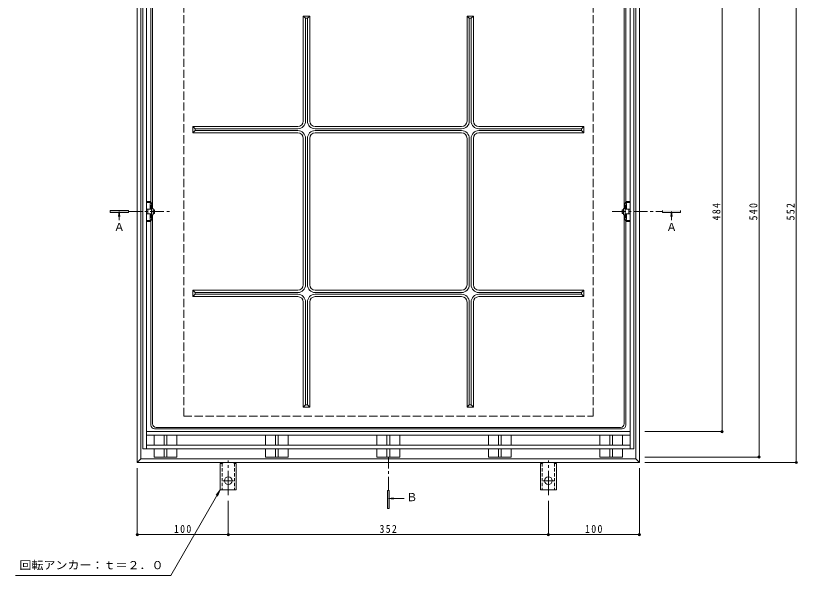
# Model space of a CAD drawing. Units: millimetres at full size, sheet at 1:3. Extents: x -978 to 1153, y -824 to 816.
# Drawn here: x -962 to -103, y -192 to 424 of the extents above; entities that cross this region are included whole.
import ezdxf
from ezdxf.enums import TextEntityAlignment as Align

# ---------------------------------------------------------------- set-up
doc = ezdxf.new("R2010")
doc.units = ezdxf.units.MM
doc.header["$LTSCALE"] = 3
doc.header["$PDMODE"] = 32
doc.header["$PDSIZE"] = 2.4
for name, pattern in [('CHAIN1', [8, 5, -1, 1, -1]), ('CHAIN2', [12, 9, -1, 1, -1]), ('DASHED1', [1.8, 1.2, -0.6]), ('DASHED3', [4, 3, -1])]:
    doc.linetypes.add(name, pattern=pattern)
for name, color, linetype, lineweight in [('0-0_通り芯', 3, 'Continuous', 9), ('0-1_躯体', 2, 'Continuous', 9), ('0-2_仕上', 3, 'Continuous', 9), ('0-4_その他', 2, 'Continuous', 9), ('0-5_寸法', 7, 'Continuous', 9)]:
    doc.layers.add(name, color=color, linetype=linetype, lineweight=lineweight)
doc.styles.add('ＭＳ ゴシック', font='')
doc.styles.get('ＭＳ ゴシック').set_extended_font_data('MS Gothic')

msp = doc.modelspace()

# ---------------------------------------------------------------- linework, layer by layer
at = {"layer": '0-0_通り芯'}
for p, q in [((-813.437, 443.225), (-813.437, 219.24)), ((-811.794, 441.582), (-811.794, 211.74)), ((-293.111, 441.582), (-293.111, 211.74)), ((-291.468, 443.225), (-291.468, 219.241)), ((-638.953, 423.24), (-645.953, 423.24)), ((-643.453, 420.74), (-645.953, 423.24)), ((-645.953, 307.74), (-645.953, 423.24)), ((-638.953, 423.24), (-641.453, 420.74)), ((-638.953, 307.74), (-638.953, 423.24)), ((-465.953, 423.24), (-458.953, 423.24)), ((-465.953, 423.24), (-463.453, 420.74)), ((-465.953, 307.74), (-465.953, 423.24)), ((-461.453, 420.74), (-458.953, 423.24)), ((-458.953, 307.74), (-458.953, 423.24)), ((-641.453, 420.74), (-643.453, 420.74)), ((-643.453, 307.74), (-643.453, 420.74)), ((-641.453, 307.74), (-641.453, 420.74)), ((-463.453, 420.74), (-461.453, 420.74)), ((-463.453, 307.74), (-463.453, 420.74)), ((-461.453, 307.74), (-461.453, 420.74)), ((-767.453, 294.741), (-767.453, 301.74)), ((-764.953, 299.24), (-767.453, 301.74)), ((-651.953, 301.74), (-767.453, 301.74)), ((-471.953, 301.74), (-632.953, 301.74)), ((-452.953, 301.74), (-337.453, 301.74)), ((-339.953, 299.24), (-337.453, 301.74)), ((-337.453, 294.741), (-337.453, 301.74)), ((-767.453, 294.741), (-764.953, 297.24)), ((-651.953, 294.741), (-767.453, 294.741)), ((-764.953, 297.24), (-764.953, 299.24)), ((-651.953, 299.24), (-764.953, 299.24)), ((-651.953, 297.24), (-764.953, 297.24)), ((-632.953, 299.24), (-471.953, 299.24)), ((-632.953, 297.24), (-471.953, 297.24)), ((-471.953, 294.741), (-632.953, 294.741)), ((-452.953, 299.24), (-339.953, 299.24)), ((-452.953, 297.24), (-339.953, 297.24)), ((-452.953, 294.741), (-337.453, 294.741)), ((-339.953, 297.24), (-339.953, 299.24)), ((-337.453, 294.741), (-339.953, 297.24)), ((-645.953, 288.74), (-645.953, 127.74)), ((-643.453, 127.74), (-643.453, 288.74)), ((-641.453, 127.74), (-641.453, 288.74)), ((-638.953, 288.74), (-638.953, 127.74)), ((-465.953, 288.74), (-465.953, 127.74)), ((-463.453, 127.74), (-463.453, 288.74)), ((-461.453, 127.74), (-461.453, 288.74)), ((-458.953, 288.74), (-458.953, 127.74)), ((-813.437, 219.24), (-818.452, 219.24)), ((-818.452, 218.24), (-813.301, 218.24)), ((-814.44, 216.448), (-814.44, 210.741)), ((-813.312, 218.344), (-813.437, 219.24)), ((-813.297, 218.136), (-813.297, 217.74)), ((-813.22, 215.24), (-813.22, 210.741)), ((-812.22, 216.24), (-812.17, 216.24)), ((-812.081, 215.733), (-812.081, 211.74)), ((-292.824, 215.733), (-292.824, 211.74)), ((-292.685, 216.24), (-292.736, 216.24)), ((-291.685, 215.24), (-291.685, 210.741)), ((-291.608, 218.136), (-291.608, 217.74)), ((-286.453, 218.24), (-291.604, 218.24)), ((-291.593, 218.344), (-291.468, 219.24)), ((-291.468, 219.24), (-286.453, 219.24)), ((-290.465, 216.448), (-290.465, 210.741)), ((-818.452, 198.241), (-813.301, 198.241)), ((-814.44, 200.033), (-814.44, 205.74)), ((-813.312, 198.137), (-813.437, 197.241)), ((-813.297, 198.345), (-813.297, 198.74)), ((-813.22, 201.241), (-813.22, 205.74)), ((-812.22, 200.241), (-812.17, 200.241)), ((-812.081, 200.748), (-812.081, 204.741)), ((-811.794, -25.101), (-811.794, 204.741)), ((-293.111, -25.101), (-293.111, 204.741)), ((-292.824, 200.748), (-292.824, 204.741)), ((-292.685, 200.241), (-292.736, 200.241)), ((-291.685, 201.241), (-291.685, 205.74)), ((-291.608, 198.345), (-291.608, 198.74)), ((-286.453, 198.241), (-291.604, 198.241)), ((-291.593, 198.137), (-291.468, 197.241)), ((-290.465, 200.033), (-290.465, 205.74)), ((-813.437, 197.241), (-818.452, 197.241)), ((-813.437, -26.744), (-813.437, 197.241)), ((-291.468, 197.241), (-286.453, 197.241)), ((-291.468, -26.744), (-291.468, 197.24)), ((-767.453, 121.74), (-767.453, 114.741)), ((-767.453, 121.74), (-764.953, 119.241)), ((-651.953, 121.74), (-767.453, 121.74)), ((-471.953, 121.74), (-632.953, 121.74)), ((-452.953, 121.74), (-337.453, 121.74)), ((-337.453, 121.74), (-339.953, 119.241)), ((-337.453, 121.74), (-337.453, 114.741)), ((-764.953, 117.241), (-767.453, 114.741)), ((-651.953, 114.741), (-767.453, 114.741)), ((-764.953, 119.241), (-764.953, 117.241)), ((-651.953, 119.241), (-764.953, 119.241)), ((-651.953, 117.241), (-764.953, 117.241)), ((-632.953, 119.241), (-471.953, 119.241)), ((-632.953, 117.241), (-471.953, 117.241)), ((-471.953, 114.741), (-632.953, 114.741)), ((-452.953, 119.241), (-339.953, 119.241)), ((-452.953, 117.241), (-339.953, 117.241)), ((-452.953, 114.741), (-337.453, 114.741)), ((-339.953, 119.241), (-339.953, 117.241)), ((-339.953, 117.241), (-337.453, 114.741)), ((-645.953, 108.741), (-645.953, -6.759)), ((-643.453, 108.741), (-643.453, -4.26)), ((-641.453, 108.741), (-641.453, -4.26)), ((-638.953, 108.741), (-638.953, -6.759)), ((-465.953, 108.741), (-465.953, -6.759)), ((-463.453, 108.741), (-463.453, -4.26)), ((-461.453, 108.741), (-461.453, -4.26)), ((-458.953, 108.741), (-458.953, -6.759)), ((-643.453, -4.26), (-645.953, -6.759)), ((-638.953, -6.759), (-645.953, -6.759)), ((-641.453, -4.26), (-643.453, -4.26)), ((-638.953, -6.759), (-641.453, -4.26)), ((-465.953, -6.759), (-463.453, -4.26)), ((-465.953, -6.759), (-458.953, -6.759)), ((-463.453, -4.26), (-461.453, -4.26)), ((-461.453, -4.26), (-458.953, -6.759)), ((-295.468, -30.744), (-809.437, -30.744)), ((-297.111, -29.101), (-807.794, -29.101))]:
    msp.add_line(p, q, dxfattribs=at)
for points in [[(-813.668, 217.421), (-813.297, 217.74), (-812.389, 216.644)], [(-291.237, 217.421), (-291.608, 217.74), (-292.516, 216.644)], [(-813.668, 199.06), (-813.297, 198.74), (-812.389, 199.837)], [(-291.237, 199.06), (-291.608, 198.74), (-292.516, 199.837)]]:
    msp.add_lwpolyline(points, dxfattribs=at)
for centre, radius, start, end in [((-651.953, 307.74), 6, 270, 0), ((-651.953, 307.74), 8.5, 270, 0), ((-632.953, 307.74), 8.5, 180, 270), ((-632.953, 307.74), 6, 180, 270), ((-471.953, 307.74), 6, 270, 0), ((-471.953, 307.74), 8.5, 270, 0), ((-452.953, 307.74), 8.5, 180, 270), ((-452.953, 307.74), 6, 180, 270), ((-651.953, 288.74), 8.5, 0, 90), ((-651.953, 288.74), 6, 0, 90), ((-632.953, 288.74), 8.5, 90, 180), ((-632.953, 288.74), 6, 90, 180), ((-471.953, 288.74), 8.5, 0, 90), ((-471.953, 288.74), 6, 0, 90), ((-452.953, 288.74), 8.5, 90, 180), ((-452.953, 288.74), 6, 90, 180), ((-813.44, 216.448), 1, 103.18176, 180), ((-814.797, 218.136), 1.5, 0, 7.96295), ((-812.22, 215.24), 1, 90, 180), ((-813.581, 215.733), 1.5, 0, 37.37219), ((-291.324, 215.733), 1.5, 142.62781, 180), ((-292.685, 215.24), 1, 0, 90), ((-290.108, 218.136), 1.5, 172.03705, 180), ((-291.465, 216.448), 1, 0, 76.81824), ((-813.44, 200.033), 1, 180, 256.81824), ((-814.797, 198.345), 1.5, 352.03705, 0), ((-812.22, 201.241), 1, 180, 270), ((-813.581, 200.748), 1.5, 322.62781, 0), ((-291.324, 200.748), 1.5, 180, 217.37219), ((-292.685, 201.241), 1, 270, 0), ((-290.108, 198.345), 1.5, 180, 187.96295), ((-291.465, 200.033), 1, 283.18176, 0), ((-651.953, 127.74), 6, 270, 0), ((-651.953, 127.74), 8.5, 270, 0), ((-632.953, 127.74), 8.5, 180, 270), ((-632.953, 127.74), 6, 180, 270), ((-471.953, 127.74), 6, 270, 0), ((-471.953, 127.74), 8.5, 270, 0), ((-452.953, 127.74), 8.5, 180, 270), ((-452.953, 127.74), 6, 180, 270), ((-651.953, 108.741), 8.5, 0, 90), ((-651.953, 108.741), 6, 0, 90), ((-632.953, 108.741), 8.5, 90, 180), ((-632.953, 108.741), 6, 90, 180), ((-471.953, 108.741), 8.5, 0, 90), ((-471.953, 108.741), 6, 0, 90), ((-452.953, 108.741), 8.5, 90, 180), ((-452.953, 108.741), 6, 90, 180), ((-807.794, -25.101), 4, 180, 270), ((-297.111, -25.101), 4, 270, 0), ((-809.437, -26.744), 4, 180, 270), ((-295.468, -26.744), 4, 270, 0)]:
    msp.add_arc(centre, radius, start, end, dxfattribs=at)
at = {"layer": '0-1_躯体'}
for p, q in [((-828.453, -67.76), (-828.453, 484.241)), ((-276.453, -67.76), (-276.453, 484.241)), ((-824.453, -63.76), (-824.453, 480.241)), ((-280.453, -63.76), (-280.453, 480.241)), ((-828.453, -67.76), (-824.453, -63.76)), ((-828.453, -67.76), (-276.453, -67.76)), ((-824.453, -63.76), (-280.453, -63.76)), ((-280.453, -63.76), (-276.453, -67.76)), ((-737.203, -68.76), (-737.203, -97.76)), ((-737.203, -68.76), (-735.953, -68.76)), ((-719.703, -68.76), (-720.953, -68.76)), ((-719.703, -68.76), (-719.703, -97.76)), ((-385.202, -68.76), (-385.202, -97.76)), ((-385.202, -68.76), (-383.952, -68.76)), ((-367.702, -68.76), (-368.952, -68.76)), ((-367.702, -68.76), (-367.702, -97.76)), ((-728.453, -97.76), (-737.203, -97.76)), ((-728.453, -97.76), (-719.703, -97.76)), ((-376.452, -97.76), (-385.202, -97.76)), ((-376.452, -97.76), (-367.702, -97.76))]:
    msp.add_line(p, q, dxfattribs=at)
at = {"layer": '0-1_躯体', "linetype": 'DASHED3'}
for p, q in [((-777.453, -16.76), (-777.453, 433.241)), ((-327.453, -16.76), (-327.453, 433.241)), ((-777.453, -16.76), (-327.453, -16.76))]:
    msp.add_line(p, q, dxfattribs=at)
at = {"layer": '0-1_躯体', "linetype": 'DASHED1'}
for p, q in [((-735.203, -68.614), (-735.203, -97.76)), ((-721.703, -68.614), (-721.703, -97.76)), ((-383.202, -68.614), (-383.202, -97.76)), ((-369.702, -68.614), (-369.702, -97.76))]:
    msp.add_line(p, q, dxfattribs=at)
at = {"layer": '0-1_躯体', "linetype": 'CHAIN2'}
for p, q in [((-728.453, -103.707), (-728.453, -65.595)), ((-376.452, -103.707), (-376.452, -65.595)), ((-728.453, -87.76), (-734.229, -87.76)), ((-728.453, -87.76), (-722.677, -87.76)), ((-376.452, -87.76), (-382.229, -87.76)), ((-376.452, -87.76), (-370.676, -87.76))]:
    msp.add_line(p, q, dxfattribs=at)
at = {"layer": '0-1_躯体'}
for centre in [(-728.453, -87.76), (-376.452, -87.76)]:
    msp.add_circle(centre, 4.25, dxfattribs=at)
for centre, start, end in [((-735.953, -66.76), 270, 329.99949), ((-720.953, -66.76), 210.00051, 270), ((-383.952, -66.76), 270, 329.99949), ((-368.952, -66.76), 210.00051, 270)]:
    msp.add_arc(centre, 2, start, end, dxfattribs=at)
at = {"layer": '0-2_仕上'}
for p, q in [((-822.453, 469.241), (-822.453, -52.76)), ((-818.452, 469.241), (-818.452, -52.76)), ((-286.453, 469.241), (-286.453, -52.76)), ((-282.453, 469.241), (-282.453, -52.76)), ((-818.452, -33.76), (-286.453, -33.76)), ((-784.953, -30.744), (-784.953, -30.738)), ((-687.453, -30.744), (-687.453, -30.738)), ((-818.452, -37.76), (-286.453, -37.76)), ((-809.953, -37.759), (-809.953, -48.76)), ((-798.952, -37.759), (-798.952, -48.76)), ((-795.952, -37.759), (-795.952, -48.76)), ((-784.953, -37.759), (-784.953, -48.76)), ((-687.453, -37.759), (-687.453, -48.76)), ((-676.452, -37.759), (-676.452, -48.76)), ((-673.452, -37.759), (-673.452, -48.76)), ((-662.452, -37.759), (-662.452, -48.76)), ((-564.952, -37.759), (-564.952, -48.76)), ((-553.952, -37.759), (-553.952, -48.76)), ((-550.952, -37.759), (-550.952, -48.76)), ((-539.952, -37.759), (-539.952, -48.76)), ((-442.453, -37.759), (-442.453, -48.76)), ((-431.452, -37.759), (-431.452, -48.76)), ((-428.452, -37.759), (-428.452, -48.76)), ((-417.452, -37.759), (-417.452, -48.76)), ((-319.953, -37.759), (-319.953, -48.76)), ((-308.952, -37.759), (-308.952, -48.76)), ((-305.952, -37.759), (-305.952, -48.76)), ((-294.952, -37.759), (-294.952, -48.76)), ((-818.452, -48.76), (-286.453, -48.76)), ((-822.453, -52.76), (-282.453, -52.76)), ((-809.953, -61.76), (-809.953, -52.76)), ((-798.952, -61.76), (-798.952, -52.76)), ((-795.952, -61.76), (-795.952, -52.76)), ((-784.953, -61.76), (-784.953, -52.76)), ((-687.453, -61.76), (-687.453, -52.76)), ((-676.452, -61.76), (-676.452, -52.76)), ((-673.452, -61.76), (-673.452, -52.76)), ((-662.452, -61.76), (-662.452, -52.76)), ((-564.952, -61.76), (-564.952, -52.76)), ((-553.952, -61.76), (-553.952, -52.76)), ((-550.952, -61.76), (-550.952, -52.76)), ((-539.952, -61.76), (-539.952, -52.76)), ((-442.453, -61.76), (-442.453, -52.76)), ((-431.452, -61.76), (-431.452, -52.76)), ((-428.452, -61.76), (-428.452, -52.76)), ((-417.452, -61.76), (-417.452, -52.76)), ((-319.953, -61.76), (-319.953, -52.76)), ((-308.952, -61.76), (-308.952, -52.76)), ((-305.952, -61.76), (-305.952, -52.76)), ((-294.952, -61.76), (-294.952, -52.76)), ((-809.953, -61.76), (-784.953, -61.76)), ((-687.453, -61.76), (-662.452, -61.76)), ((-564.952, -61.76), (-539.952, -61.76)), ((-442.453, -61.76), (-417.452, -61.76)), ((-319.953, -61.76), (-294.952, -61.76))]:
    msp.add_line(p, q, dxfattribs=at)
at = {"layer": '0-4_その他', "color": 7}
for p, q in [((-103.977, 484.241), (-103.977, -67.76)), ((-144.913, 478.24), (-144.913, -61.76)), ((-185.585, 450.24), (-185.585, -33.759)), ((-184.685, -33.759), (-270.453, -33.759)), ((-144.013, -61.76), (-270.453, -61.76)), ((-103.077, -67.76), (-270.453, -67.76)), ((-828.453, -147.936), (-828.453, -73.76)), ((-276.453, -147.936), (-276.453, -73.76)), ((-728.453, -147.936), (-728.453, -109.707)), ((-376.452, -147.936), (-376.452, -109.707)), ((-828.453, -147.036), (-728.453, -147.036)), ((-728.453, -147.036), (-376.452, -147.036)), ((-376.452, -147.036), (-276.453, -147.036))]:
    msp.add_line(p, q, dxfattribs=at)
at = {"layer": '0-4_その他', "color": 4}
for p, q in [((-818.452, 205.74), (-818.452, 210.741)), ((-818.452, 210.741), (-812.953, 210.741)), ((-816.953, 205.74), (-816.953, 210.741)), ((-812.953, 205.74), (-812.953, 210.741)), ((-291.953, 205.74), (-291.953, 210.741)), ((-286.453, 210.741), (-291.953, 210.741)), ((-287.953, 205.74), (-287.953, 210.741)), ((-286.453, 205.74), (-286.453, 210.741)), ((-818.452, 205.74), (-812.953, 205.74)), ((-286.453, 205.74), (-291.953, 205.74))]:
    msp.add_line(p, q, dxfattribs=at)
at = {"layer": '0-4_その他'}
for p, q in [((-810.952, 211.74), (-812.953, 211.74)), ((-812.953, 211.74), (-812.953, 204.741)), ((-810.952, 211.74), (-810.952, 204.741)), ((-810.952, 210.24), (-809.618, 210.24)), ((-810.952, 209.641), (-809.618, 209.641)), ((-810.952, 206.84), (-809.618, 206.84)), ((-809.618, 210.24), (-809.618, 206.24)), ((-295.287, 210.24), (-295.287, 206.24)), ((-293.953, 210.24), (-295.287, 210.24)), ((-293.953, 209.641), (-295.287, 209.641)), ((-293.953, 206.84), (-295.287, 206.84)), ((-293.953, 211.74), (-291.953, 211.74)), ((-293.953, 211.74), (-293.953, 204.741)), ((-291.953, 211.74), (-291.953, 204.741)), ((-810.952, 204.741), (-812.953, 204.741)), ((-810.952, 206.24), (-809.618, 206.24)), ((-293.953, 206.24), (-295.287, 206.24)), ((-293.953, 204.741), (-291.953, 204.741))]:
    msp.add_line(p, q, dxfattribs=at)
at = {"layer": '0-4_その他', "color": 7}
for p in [(-185.585, -33.759), (-144.913, -61.76), (-103.977, -67.76), (-828.453, -147.036), (-728.453, -147.036), (-376.452, -147.036), (-276.453, -147.036)]:
    msp.add_point(p, dxfattribs=at)
at = {"layer": '0-5_寸法', "color": 4}
for p, q in [((-858.132, 209.24), (-858.132, 207.24)), ((-838.132, 209.24), (-858.132, 209.24)), ((-858.132, 207.24), (-838.132, 207.24)), ((-848.366, 208.24), (-849.101, 202.655)), ((-848.366, 208.24), (-847.63, 202.655)), ((-848.366, 208.24), (-848.366, 198.837)), ((-838.132, 207.24), (-838.132, 209.24)), ((-241.12, 208.24), (-241.855, 202.655)), ((-241.12, 208.24), (-240.384, 202.655)), ((-231.182, 209.24), (-231.182, 207.24)), ((-553.453, -118.355), (-553.453, -98.355)), ((-553.453, -98.355), (-551.453, -98.355)), ((-552.453, -107.278), (-546.848, -106.54)), ((-552.453, -107.278), (-546.848, -108.016)), ((-552.453, -107.278), (-535.237, -107.278))]:
    msp.add_line(p, q, dxfattribs=at)
at = {"layer": '0-5_寸法', "color": 4, "linetype": 'CHAIN1'}
for p, q in [((-838.132, 208.24), (-791.812, 208.24)), ((-306.484, 208.24), (-251.182, 208.24)), ((-552.453, -98.355), (-552.453, -62.314))]:
    msp.add_line(p, q, dxfattribs=at)
at = {"layer": '0-5_寸法'}
for p, q in [((-737.36, -97.76), (-791.672, -191.831)), ((-737.36, -97.76), (-741.926, -103.71)), ((-737.36, -97.76), (-740.23, -104.689)), ((-962.219, -191.831), (-791.672, -191.831))]:
    msp.add_line(p, q, dxfattribs=at)
at = {"layer": '0-5_寸法', "color": 4}
for points in [[(-231.182, 207.24), (-251.182, 207.24), (-251.182, 209.24)], [(-241.12, 208.24), (-241.12, 199.393), (-241.12, 198.837)], [(-551.453, -98.355), (-551.453, -118.355), (-553.453, -118.355)]]:
    msp.add_lwpolyline(points, dxfattribs=at)
for points in [[(-838.132, 209.24), (-838.132, 207.24), (-858.132, 209.24), (-858.132, 207.24)], [(-251.182, 209.24), (-251.182, 207.24), (-231.182, 209.24), (-231.182, 207.24)], [(-553.453, -98.355), (-553.453, -118.355), (-551.453, -98.355), (-551.453, -118.355)]]:
    msp.add_solid(points, dxfattribs=at)

# ---------------------------------------------------------------- texts
at = {"layer": '0-4_その他', "char_height": 8.798, "attachment_point": 7, "rotation": 90, "style": 'ＭＳ ゴシック'}
for s, insert in [('\\T1.27;\\W0.9;484', (-187.385, 198.49)), ('\\T1.27;\\W0.9;540', (-146.713, 198.49)), ('\\T1.27;\\W0.9;552', (-105.777, 198.49))]:
    msp.add_mtext(s, dxfattribs=dict(at, insert=insert))
at = {"layer": '0-4_その他', "char_height": 8.798, "attachment_point": 7, "style": 'ＭＳ ゴシック'}
for s, insert in [('\\T1.27;\\W0.9;100', (-788.203, -145.236)), ('\\T1.27;\\W0.9;352', (-562.203, -145.236)), ('\\T1.27;\\W0.9;100', (-336.203, -145.236))]:
    msp.add_mtext(s, dxfattribs=dict(at, insert=insert))
at = {"layer": '0-5_寸法', "color": 2, "style": 'ＭＳ ゴシック'}
for s, p in [('Ａ', (-854.287, 184.113)), ('Ａ', (-247.026, 184.113)), ('Ｂ', (-532.618, -112.927))]:
    msp.add_text(s, height=8.798, dxfattribs=at).set_placement(p, align=Align.BOTTOM_LEFT)
at = {"layer": '0-5_寸法', "color": 2, "style": 'ＭＳ ゴシック', "width": 1.1}
msp.add_text('回転アンカー：ｔ＝２．０', height=8.798, dxfattribs=at).set_placement((-958.03, -187.721), align=Align.BOTTOM_LEFT)

doc.saveas('drawing.dxf')
